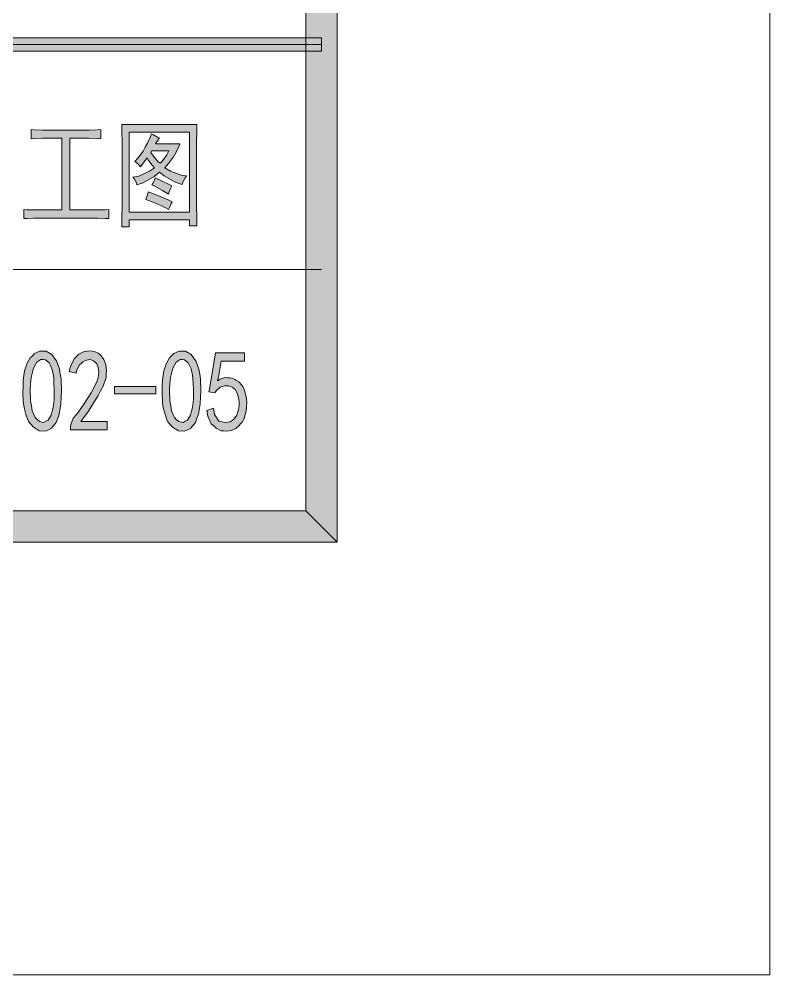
# Model space of a CAD drawing. Header units: millimetres. Extents: x -30643 to 86172, y -19411 to 63186.
# Drawn here: x 82879 to 86172, y -19411 to -15219 of the extents above; entities that cross this region are included whole.
import ezdxf

# ---------------------------------------------------------------- set-up
doc = ezdxf.new("R2010")
doc.units = ezdxf.units.MM

msp = doc.modelspace()

# ---------------------------------------------------------------- hatches: boundary and pattern name
h = msp.add_hatch(color=0)
h.dxf.hatch_style = 2
h.paths.add_polyline_path([(84273.8, -17512.8), (84136.6, -17374.9), (84136.6, 61150), (84273.8, 61288)])
h = msp.add_hatch(color=0)
h.dxf.hatch_style = 2
h.paths.add_polyline_path([(77346.8, -15360.3), (77346.8, -15301.2), (84204.9, -15301.2), (84204.9, -15360.3)])
h = msp.add_hatch(color=0)
h.dxf.hatch_style = 2
h.paths.add_polyline_path([(83167.7, -15705.8), (83186.7, -15705.8), (83221.8, -15705.1), (83237.3, -15703.7), (83237.3, -15743.8), (83221.8, -15743.1), (83186.7, -15741.7), (83167.7, -15741.7), (83102.2, -15741.7), (83102.2, -16056.2), (83205.7, -16056.2), (83223.9, -16056.2), (83257, -16054.8), (83272.5, -16054.1), (83272.5, -16093.5), (83257, -16092.8), (83224.7, -16091.4), (83207.1, -16091.4), (82960.8, -16091.4), (82943.2, -16091.4), (82912.9, -16092.8), (82900.3, -16093.5), (82900.3, -16054.1), (82913.6, -16054.8), (82944.6, -16056.2), (82962.2, -16056.2), (83067, -16056.2), (83067, -15741.7), (83003.7, -15741.7), (82983.3, -15741.7), (82947.4, -15743.1), (82931.9, -15743.8), (82931.9, -15703.7), (82947.4, -15705.1), (82983.3, -15705.8), (83003.7, -15705.8)])
h = msp.add_hatch(color=0)
h.paths.add_polyline_path([(83658.8, -15681.9), (83658.1, -15707.2), (83657.4, -15761.4), (83657.4, -15791.6), (83657.4, -16004.2), (83657.4, -16035.1), (83658.1, -16095.6), (83658.8, -16125.2), (83627.2, -16125.2), (83627.2, -16099.9), (83361.9, -16099.9), (83361.9, -16129.4), (83329.5, -16129.4), (83330.2, -16098.5), (83331.6, -16035.1), (83331.6, -16002), (83331.6, -15791.6), (83331.6, -15762.8), (83330.2, -15707.9), (83329.5, -15681.9)])
h.paths.add_polyline_path([(83627.2, -16066.1), (83627.2, -15714.2), (83361.9, -15714.2), (83361.9, -16066.1)])
h = msp.add_hatch(color=0)
h.paths.add_polyline_path([(83494.9, -15739.6), (83490.6, -15745.9), (83481.5, -15758.6), (83478, -15765.6), (83584.2, -15765.6), (83581.4, -15774.8), (83570.9, -15796.6), (83563.8, -15809.2), (83556.1, -15822.6), (83534.3, -15852.9), (83518.8, -15871.2), (83542.7, -15885.9), (83589.9, -15903.5), (83613.1, -15907.1), (83607.5, -15915.5), (83597.6, -15934.5), (83594.1, -15944.3), (83564.5, -15933.8), (83515.3, -15907.1), (83494.9, -15890.9), (83472.3, -15909.9), (83423.1, -15937.3), (83396.3, -15946.5), (83394.2, -15937.3), (83385.1, -15920.4), (83378.8, -15912.7), (83404.8, -15907.8), (83451.2, -15886.6), (83473.1, -15871.2), (83461.8, -15857.8), (83445.6, -15836), (83441.4, -15827.5), (83433.6, -15837.4), (83418.9, -15857.1), (83411.1, -15866.9), (83405.5, -15859.2), (83393.5, -15847.2), (83387.2, -15843), (83400.6, -15828.9), (83423.8, -15798), (83432.9, -15780.4), (83442.8, -15762.8), (83456.2, -15733.9), (83460.4, -15722), (83468.1, -15726.9), (83485.7, -15736.1)])
h.paths.add_polyline_path([(83456.9, -15803.6), (83468.8, -15820.5), (83489.9, -15844.4), (83498.4, -15851.5), (83508.9, -15840.9), (83527.9, -15814.2), (83536.4, -15797.3), (83460.4, -15797.3)])
h = msp.add_hatch(color=0)
h.dxf.hatch_style = 2
h.paths.add_polyline_path([(83475.9, -15914.8), (83503.3, -15928.9), (83539.9, -15946.5), (83549, -15950.7), (83545.5, -15958.4), (83537.8, -15976.7), (83535, -15986.6), (83508.2, -15970.4), (83471.6, -15950.7), (83461.8, -15946.5), (83466, -15939.4), (83473.1, -15923.9)])
h = msp.add_hatch(color=0)
h.dxf.hatch_style = 2
h.paths.add_polyline_path([(83445.6, -15976.7), (83480.8, -15989.4), (83533.6, -16011.2), (83551.2, -16020.3), (83546.9, -16028.1), (83539.2, -16045), (83535, -16054.1), (83502.6, -16037.2), (83451.9, -16015.4), (83435.1, -16010.5), (83437.9, -16002), (83443.5, -15985.2)])
h = msp.add_hatch(color=0)
h.paths.add_polyline_path([(82896.7, -16829.6), (82897.4, -16802.8), (82903.1, -16761.3), (82908.7, -16745.8), (82913.6, -16730.4), (82928.4, -16705), (82937.6, -16695.2), (82947.4, -16685.3), (82970.6, -16675.5), (82984.7, -16675.5), (82998.8, -16675.5), (83022.7, -16689.5), (83033.3, -16704.3), (83043.8, -16718.4), (83057.2, -16755), (83060, -16776.8), (83063.5, -16798.6), (83065.6, -16848.6), (83064.2, -16877.4), (83062.8, -16905.6), (83055.1, -16952), (83048.7, -16969.6), (83041.7, -16987.9), (83021.3, -17012.5), (83007.9, -17019.6), (82994.5, -17026.6), (82967.1, -17024.5), (82953.7, -17016), (82940.4, -17007.6), (82921.4, -16985.8), (82915.7, -16971.7), (82910.1, -16957.6), (82902.4, -16928.1), (82899.6, -16913.3), (82897.4, -16897.8), (82895.3, -16855.6)])
h.paths.add_polyline_path([(82929.8, -16817.6), (82927.7, -16845.1), (82929.1, -16893.6), (82933.3, -16914.7), (82936.8, -16936.5), (82950.2, -16966.8), (82959.4, -16975.9), (82968.5, -16984.4), (82986.8, -16987.9), (82996.7, -16982.3), (83006.5, -16977.3), (83019.9, -16955.5), (83024.8, -16938.6), (83029, -16922.5), (83033.3, -16886.6), (83033.3, -16867.6), (83033.3, -16847.9), (83031.8, -16812.7), (83031.1, -16796.5), (83029.7, -16781), (83022.7, -16752.2), (83016.4, -16738.8), (83010.7, -16726.1), (82994.5, -16712.8), (82984.7, -16712.1), (82974.8, -16711.4), (82957.3, -16724), (82949.5, -16736.7), (82942.5, -16750.1), (82931.9, -16790.2)])
h = msp.add_hatch(color=0)
h.dxf.hatch_style = 2
h.paths.add_polyline_path([(83105, -17011.1), (83105.7, -16996.3), (83117, -16969.6), (83126.8, -16957.6), (83137.4, -16945.7), (83163.4, -16908.4), (83179.6, -16883.1), (83195.8, -16857.7), (83216.2, -16818.3), (83221.1, -16804.9), (83226.1, -16790.9), (83229.6, -16766.9), (83228.2, -16757.1), (83226.8, -16747.2), (83219.7, -16730.4), (83212.7, -16724), (83206.4, -16717.7), (83192.3, -16712.1), (83183.8, -16713.5), (83175.4, -16714.2), (83159.2, -16721.9), (83151.5, -16728.9), (83144.4, -16736), (83132.5, -16757.1), (83129, -16771.2), (83098.7, -16764.8), (83105, -16742.3), (83121.2, -16708.5), (83131.1, -16698), (83140.9, -16688.1), (83164.8, -16676.2), (83178.2, -16675.5), (83185.9, -16674.1), (83200, -16674.8), (83206.4, -16676.2), (83212.7, -16677.6), (83226.1, -16684.6), (83233.1, -16690.2), (83239.4, -16695.9), (83250.7, -16712.1), (83254.9, -16723.3), (83259.8, -16733.9), (83262.7, -16760.6), (83261.2, -16776.1), (83260.5, -16790.9), (83247.9, -16828.2), (83236.6, -16849.3), (83226.1, -16870.4), (83183.1, -16937.9), (83150.8, -16983.7), (83265.5, -16983.7), (83265.5, -17019.6), (83105, -17019.6)])
h = msp.add_hatch(color=0)
h.paths.add_polyline_path([(83507.5, -16829.6), (83508.2, -16802.8), (83513.9, -16761.3), (83519.5, -16745.8), (83524.4, -16730.4), (83539.2, -16705), (83548.3, -16695.2), (83558.2, -16685.3), (83581.4, -16675.5), (83595.5, -16675.5), (83609.6, -16675.5), (83633.5, -16689.5), (83644, -16704.3), (83654.6, -16718.4), (83668, -16755), (83671.5, -16776.8), (83674.3, -16798.6), (83676.4, -16848.6), (83675, -16877.4), (83673.6, -16905.6), (83665.9, -16952), (83659.5, -16969.6), (83652.5, -16987.9), (83632.1, -17012.5), (83618.7, -17019.6), (83605.3, -17026.6), (83577.9, -17024.5), (83564.5, -17016), (83551.2, -17007.6), (83532.2, -16985.8), (83526.5, -16971.7), (83520.9, -16957.6), (83513.2, -16928.1), (83510.3, -16913.3), (83508.2, -16897.8), (83506.8, -16855.6)])
h.paths.add_polyline_path([(83540.6, -16817.6), (83538.5, -16845.1), (83539.9, -16893.6), (83544.1, -16914.7), (83547.6, -16936.5), (83561, -16966.8), (83570.2, -16975.9), (83579.3, -16984.4), (83598.3, -16987.9), (83607.5, -16982.3), (83617.3, -16977.3), (83630.7, -16955.5), (83635.6, -16938.6), (83639.8, -16922.5), (83644, -16886.6), (83644, -16867.6), (83644, -16847.9), (83642.6, -16812.7), (83641.9, -16796.5), (83640.5, -16781), (83633.5, -16752.2), (83627.2, -16738.8), (83621.5, -16726.1), (83605.3, -16712.8), (83595.5, -16712.1), (83585.6, -16711.4), (83568, -16724), (83560.3, -16736.7), (83553.3, -16750.1), (83543.4, -16790.2)])
h = msp.add_hatch(color=0)
h.dxf.hatch_style = 2
h.paths.add_polyline_path([(83731.3, -16926), (83736.9, -16952.7), (83755.9, -16982.3), (83770, -16985.8), (83783.4, -16988.6), (83805.2, -16985.1), (83813.6, -16978.8), (83822.1, -16972.4), (83834, -16955.5), (83837.6, -16945), (83841.1, -16934.4), (83843.9, -16911.2), (83843.9, -16897.8), (83843.2, -16885.2), (83837.6, -16863.4), (83832.6, -16854.2), (83827.7, -16845.1), (83814.3, -16833.8), (83806.6, -16830.3), (83798.1, -16827.5), (83780.6, -16827.5), (83770.7, -16830.3), (83760.9, -16833.8), (83744.7, -16847.2), (83737.6, -16858.4), (83710.9, -16854.2), (83712.3, -16848.6), (83727.8, -16762.7), (83741.2, -16683.2), (83867.1, -16683.2), (83867.1, -16719.1), (83765.1, -16719.1), (83760.9, -16745.8), (83753.1, -16788.8), (83748.9, -16804.9), (83760.9, -16797.9), (83783.4, -16790.9), (83793.9, -16791.6), (83803.8, -16792.3), (83824.2, -16797.9), (83833.3, -16803.5), (83843.2, -16809.2), (83856.6, -16823.9), (83861.5, -16833.8), (83865.7, -16842.9), (83872, -16861.9), (83874.1, -16871.1), (83876.3, -16880.9), (83877.7, -16901.3), (83877, -16911.9), (83877, -16923.2), (83873.4, -16945), (83869.9, -16956.9), (83867.1, -16968.2), (83857.3, -16987.2), (83850.9, -16994.2), (83844.6, -17002), (83829.1, -17013.9), (83820, -17018.2), (83810.8, -17023.1), (83789.7, -17026.6), (83777.7, -17025.2), (83765.8, -17024.5), (83743.3, -17013.2), (83732.7, -17003.4), (83721.4, -16993.5), (83706.7, -16959.8), (83703.2, -16935.8)])
h = msp.add_hatch(color=0)
h.dxf.hatch_style = 2
h.paths.add_polyline_path([(83478.7, -16861.9), (83297.1, -16861.9), (83297.1, -16830.3), (83478.7, -16830.3)])
h = msp.add_hatch(color=0)
h.dxf.hatch_style = 2
h.paths.add_polyline_path([(-25795.6, -17512.8), (-25657.7, -17374.9), (84136.6, -17374.9), (84273.8, -17512.8)])

# ---------------------------------------------------------------- linework, layer by layer
at = {"color": 0, "lineweight": 0}
for points in [[(-30643.3, -19410.7), (86171.7, -19410.7), (86171.7, 63185.8), (-30643.3, 63185.8)], [(84273.8, -17512.8), (84136.6, -17374.9), (84136.6, 61150), (84273.8, 61288)], [(77346.8, -15360.3), (77346.8, -15301.2), (84204.9, -15301.2), (84204.9, -15360.3)], [(83167.7, -15705.8), (83186.7, -15705.8), (83221.8, -15705.1), (83237.3, -15703.7), (83237.3, -15743.8), (83221.8, -15743.1), (83186.7, -15741.7), (83167.7, -15741.7), (83102.2, -15741.7), (83102.2, -16056.2), (83205.7, -16056.2), (83223.9, -16056.2), (83257, -16054.8), (83272.5, -16054.1), (83272.5, -16093.5), (83257, -16092.8), (83224.7, -16091.4), (83207.1, -16091.4), (82960.8, -16091.4), (82943.2, -16091.4), (82912.9, -16092.8), (82900.3, -16093.5), (82900.3, -16054.1), (82913.6, -16054.8), (82944.6, -16056.2), (82962.2, -16056.2), (83067, -16056.2), (83067, -15741.7), (83003.7, -15741.7), (82983.3, -15741.7), (82947.4, -15743.1), (82931.9, -15743.8), (82931.9, -15703.7), (82947.4, -15705.1), (82983.3, -15705.8), (83003.7, -15705.8)], [(83658.8, -15681.9), (83658.1, -15707.2), (83657.4, -15761.4), (83657.4, -15791.6), (83657.4, -16004.2), (83657.4, -16035.1), (83658.1, -16095.6), (83658.8, -16125.2), (83627.2, -16125.2), (83627.2, -16099.9), (83361.9, -16099.9), (83361.9, -16129.4), (83329.5, -16129.4), (83330.2, -16098.5), (83331.6, -16035.1), (83331.6, -16002), (83331.6, -15791.6), (83331.6, -15762.8), (83330.2, -15707.9), (83329.5, -15681.9)], [(83627.2, -16066.1), (83627.2, -15714.2), (83361.9, -15714.2), (83361.9, -16066.1)], [(83494.9, -15739.6), (83490.6, -15745.9), (83481.5, -15758.6), (83478, -15765.6), (83584.2, -15765.6), (83581.4, -15774.8), (83570.9, -15796.6), (83563.8, -15809.2), (83556.1, -15822.6), (83534.3, -15852.9), (83518.8, -15871.2), (83542.7, -15885.9), (83589.9, -15903.5), (83613.1, -15907.1), (83607.5, -15915.5), (83597.6, -15934.5), (83594.1, -15944.3), (83564.5, -15933.8), (83515.3, -15907.1), (83494.9, -15890.9), (83472.3, -15909.9), (83423.1, -15937.3), (83396.3, -15946.5), (83394.2, -15937.3), (83385.1, -15920.4), (83378.8, -15912.7), (83404.8, -15907.8), (83451.2, -15886.6), (83473.1, -15871.2), (83461.8, -15857.8), (83445.6, -15836), (83441.4, -15827.5), (83433.6, -15837.4), (83418.9, -15857.1), (83411.1, -15866.9), (83405.5, -15859.2), (83393.5, -15847.2), (83387.2, -15843), (83400.6, -15828.9), (83423.8, -15798), (83432.9, -15780.4), (83442.8, -15762.8), (83456.2, -15733.9), (83460.4, -15722), (83468.1, -15726.9), (83485.7, -15736.1)], [(83456.9, -15803.6), (83468.8, -15820.5), (83489.9, -15844.4), (83498.4, -15851.5), (83508.9, -15840.9), (83527.9, -15814.2), (83536.4, -15797.3), (83460.4, -15797.3)], [(83475.9, -15914.8), (83503.3, -15928.9), (83539.9, -15946.5), (83549, -15950.7), (83545.5, -15958.4), (83537.8, -15976.7), (83535, -15986.6), (83508.2, -15970.4), (83471.6, -15950.7), (83461.8, -15946.5), (83466, -15939.4), (83473.1, -15923.9)], [(83445.6, -15976.7), (83480.8, -15989.4), (83533.6, -16011.2), (83551.2, -16020.3), (83546.9, -16028.1), (83539.2, -16045), (83535, -16054.1), (83502.6, -16037.2), (83451.9, -16015.4), (83435.1, -16010.5), (83437.9, -16002), (83443.5, -15985.2)], [(82896.7, -16829.6), (82897.4, -16802.8), (82903.1, -16761.3), (82908.7, -16745.8), (82913.6, -16730.4), (82928.4, -16705), (82937.6, -16695.2), (82947.4, -16685.3), (82970.6, -16675.5), (82984.7, -16675.5), (82998.8, -16675.5), (83022.7, -16689.5), (83033.3, -16704.3), (83043.8, -16718.4), (83057.2, -16755), (83060, -16776.8), (83063.5, -16798.6), (83065.6, -16848.6), (83064.2, -16877.4), (83062.8, -16905.6), (83055.1, -16952), (83048.7, -16969.6), (83041.7, -16987.9), (83021.3, -17012.5), (83007.9, -17019.6), (82994.5, -17026.6), (82967.1, -17024.5), (82953.7, -17016), (82940.4, -17007.6), (82921.4, -16985.8), (82915.7, -16971.7), (82910.1, -16957.6), (82902.4, -16928.1), (82899.6, -16913.3), (82897.4, -16897.8), (82895.3, -16855.6)], [(83105, -17011.1), (83105.7, -16996.3), (83117, -16969.6), (83126.8, -16957.6), (83137.4, -16945.7), (83163.4, -16908.4), (83179.6, -16883.1), (83195.8, -16857.7), (83216.2, -16818.3), (83221.1, -16804.9), (83226.1, -16790.9), (83229.6, -16766.9), (83228.2, -16757.1), (83226.8, -16747.2), (83219.7, -16730.4), (83212.7, -16724), (83206.4, -16717.7), (83192.3, -16712.1), (83183.8, -16713.5), (83175.4, -16714.2), (83159.2, -16721.9), (83151.5, -16728.9), (83144.4, -16736), (83132.5, -16757.1), (83129, -16771.2), (83098.7, -16764.8), (83105, -16742.3), (83121.2, -16708.5), (83131.1, -16698), (83140.9, -16688.1), (83164.8, -16676.2), (83178.2, -16675.5), (83185.9, -16674.1), (83200, -16674.8), (83206.4, -16676.2), (83212.7, -16677.6), (83226.1, -16684.6), (83233.1, -16690.2), (83239.4, -16695.9), (83250.7, -16712.1), (83254.9, -16723.3), (83259.8, -16733.9), (83262.7, -16760.6), (83261.2, -16776.1), (83260.5, -16790.9), (83247.9, -16828.2), (83236.6, -16849.3), (83226.1, -16870.4), (83183.1, -16937.9), (83150.8, -16983.7), (83265.5, -16983.7), (83265.5, -17019.6), (83105, -17019.6)], [(83507.5, -16829.6), (83508.2, -16802.8), (83513.9, -16761.3), (83519.5, -16745.8), (83524.4, -16730.4), (83539.2, -16705), (83548.3, -16695.2), (83558.2, -16685.3), (83581.4, -16675.5), (83595.5, -16675.5), (83609.6, -16675.5), (83633.5, -16689.5), (83644, -16704.3), (83654.6, -16718.4), (83668, -16755), (83671.5, -16776.8), (83674.3, -16798.6), (83676.4, -16848.6), (83675, -16877.4), (83673.6, -16905.6), (83665.9, -16952), (83659.5, -16969.6), (83652.5, -16987.9), (83632.1, -17012.5), (83618.7, -17019.6), (83605.3, -17026.6), (83577.9, -17024.5), (83564.5, -17016), (83551.2, -17007.6), (83532.2, -16985.8), (83526.5, -16971.7), (83520.9, -16957.6), (83513.2, -16928.1), (83510.3, -16913.3), (83508.2, -16897.8), (83506.8, -16855.6)], [(82929.8, -16817.6), (82927.7, -16845.1), (82929.1, -16893.6), (82933.3, -16914.7), (82936.8, -16936.5), (82950.2, -16966.8), (82959.4, -16975.9), (82968.5, -16984.4), (82986.8, -16987.9), (82996.7, -16982.3), (83006.5, -16977.3), (83019.9, -16955.5), (83024.8, -16938.6), (83029, -16922.5), (83033.3, -16886.6), (83033.3, -16867.6), (83033.3, -16847.9), (83031.8, -16812.7), (83031.1, -16796.5), (83029.7, -16781), (83022.7, -16752.2), (83016.4, -16738.8), (83010.7, -16726.1), (82994.5, -16712.8), (82984.7, -16712.1), (82974.8, -16711.4), (82957.3, -16724), (82949.5, -16736.7), (82942.5, -16750.1), (82931.9, -16790.2)], [(83540.6, -16817.6), (83538.5, -16845.1), (83539.9, -16893.6), (83544.1, -16914.7), (83547.6, -16936.5), (83561, -16966.8), (83570.2, -16975.9), (83579.3, -16984.4), (83598.3, -16987.9), (83607.5, -16982.3), (83617.3, -16977.3), (83630.7, -16955.5), (83635.6, -16938.6), (83639.8, -16922.5), (83644, -16886.6), (83644, -16867.6), (83644, -16847.9), (83642.6, -16812.7), (83641.9, -16796.5), (83640.5, -16781), (83633.5, -16752.2), (83627.2, -16738.8), (83621.5, -16726.1), (83605.3, -16712.8), (83595.5, -16712.1), (83585.6, -16711.4), (83568, -16724), (83560.3, -16736.7), (83553.3, -16750.1), (83543.4, -16790.2)], [(83731.3, -16926), (83736.9, -16952.7), (83755.9, -16982.3), (83770, -16985.8), (83783.4, -16988.6), (83805.2, -16985.1), (83813.6, -16978.8), (83822.1, -16972.4), (83834, -16955.5), (83837.6, -16945), (83841.1, -16934.4), (83843.9, -16911.2), (83843.9, -16897.8), (83843.2, -16885.2), (83837.6, -16863.4), (83832.6, -16854.2), (83827.7, -16845.1), (83814.3, -16833.8), (83806.6, -16830.3), (83798.1, -16827.5), (83780.6, -16827.5), (83770.7, -16830.3), (83760.9, -16833.8), (83744.7, -16847.2), (83737.6, -16858.4), (83710.9, -16854.2), (83712.3, -16848.6), (83727.8, -16762.7), (83741.2, -16683.2), (83867.1, -16683.2), (83867.1, -16719.1), (83765.1, -16719.1), (83760.9, -16745.8), (83753.1, -16788.8), (83748.9, -16804.9), (83760.9, -16797.9), (83783.4, -16790.9), (83793.9, -16791.6), (83803.8, -16792.3), (83824.2, -16797.9), (83833.3, -16803.5), (83843.2, -16809.2), (83856.6, -16823.9), (83861.5, -16833.8), (83865.7, -16842.9), (83872, -16861.9), (83874.1, -16871.1), (83876.3, -16880.9), (83877.7, -16901.3), (83877, -16911.9), (83877, -16923.2), (83873.4, -16945), (83869.9, -16956.9), (83867.1, -16968.2), (83857.3, -16987.2), (83850.9, -16994.2), (83844.6, -17002), (83829.1, -17013.9), (83820, -17018.2), (83810.8, -17023.1), (83789.7, -17026.6), (83777.7, -17025.2), (83765.8, -17024.5), (83743.3, -17013.2), (83732.7, -17003.4), (83721.4, -16993.5), (83706.7, -16959.8), (83703.2, -16935.8)], [(83478.7, -16861.9), (83297.1, -16861.9), (83297.1, -16830.3), (83478.7, -16830.3)], [(-25795.6, -17512.8), (-25657.7, -17374.9), (84136.6, -17374.9), (84273.8, -17512.8)]]:
    msp.add_lwpolyline(points, close=True, dxfattribs=at)
for points in [[(84204.9, -15330.7), (77346.8, -15330.7)], [(77346.8, -16316.6), (84204.9, -16316.6)]]:
    msp.add_lwpolyline(points, dxfattribs=at)

doc.saveas('drawing.dxf')
